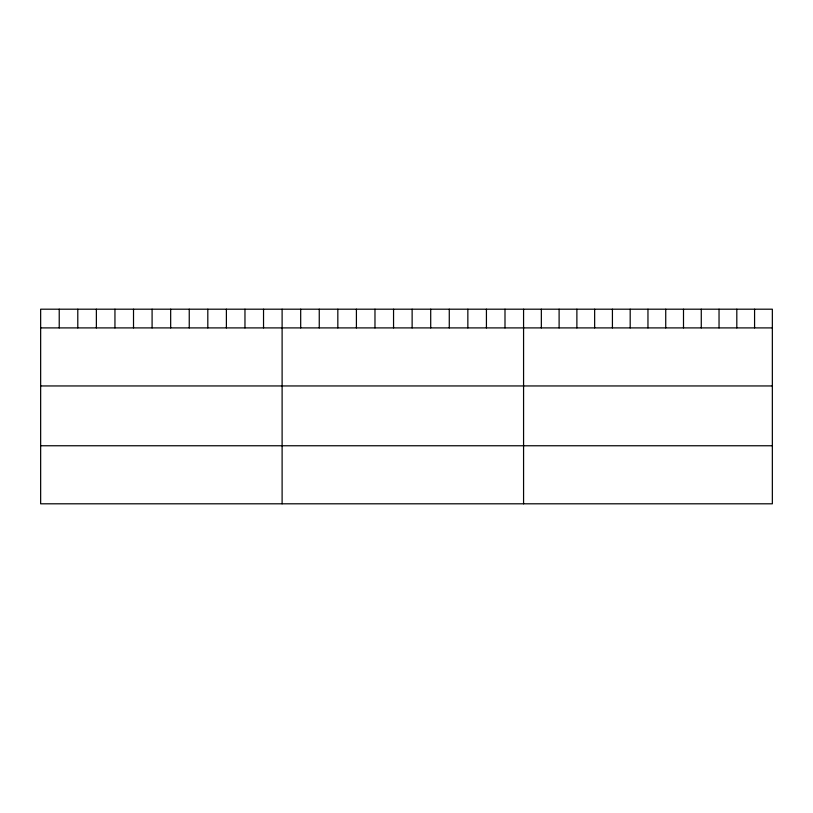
<?xml version="1.0" encoding="UTF-8"?>
<svg xmlns="http://www.w3.org/2000/svg" width="813" height="813" viewBox="0 0 813 813"><rect width="100%" height="100%" fill="white"/><g stroke="black" fill="none" stroke-linecap="round" stroke-linejoin="round"><path stroke-width="1.22" d="M772.35 327.903L772.35 503.806L40.65 503.806L40.65 309.194L772.35 309.194L772.35 327.903L40.65 327.903M40.65 385.951L772.35 385.951M40.65 445.758L772.35 445.758M754.576 309.194L754.576 327.903M736.812 309.194L736.812 327.903M719.038 309.194L719.038 327.903M701.273 309.194L701.273 327.903M683.499 309.194L683.499 327.903M665.735 309.194L665.735 327.903M647.961 309.194L647.961 327.903M630.187 309.194L630.187 327.903M612.423 309.194L612.423 327.903M594.649 309.194L594.649 327.903M576.884 309.194L576.884 327.903M559.11 309.194L559.11 327.903M541.346 309.194L541.346 327.903M523.572 309.194L523.572 503.806M504.995 309.194L504.995 327.903M486.428 309.194L486.428 327.903M467.851 309.194L467.851 327.903M449.274 309.194L449.274 327.903M430.707 309.194L430.707 327.903M412.13 309.194L412.13 327.903M393.553 309.194L393.553 327.903M374.976 309.194L374.976 327.903M356.409 309.194L356.409 327.903M337.832 309.194L337.832 327.903M319.255 309.194L319.255 327.903M300.688 309.194L300.688 327.903M282.111 309.194L282.111 503.806M263.534 309.194L263.534 327.903M244.967 309.194L244.967 327.903M226.39 309.194L226.39 327.903M207.813 309.194L207.813 327.903M189.246 309.194L189.246 327.903M170.669 309.194L170.669 327.903M152.092 309.194L152.092 327.903M133.515 309.194L133.515 327.903M114.948 309.194L114.948 327.903M96.371 309.194L96.371 327.903M77.794 309.194L77.794 327.903M59.227 309.194L59.227 327.903"/></g></svg>
